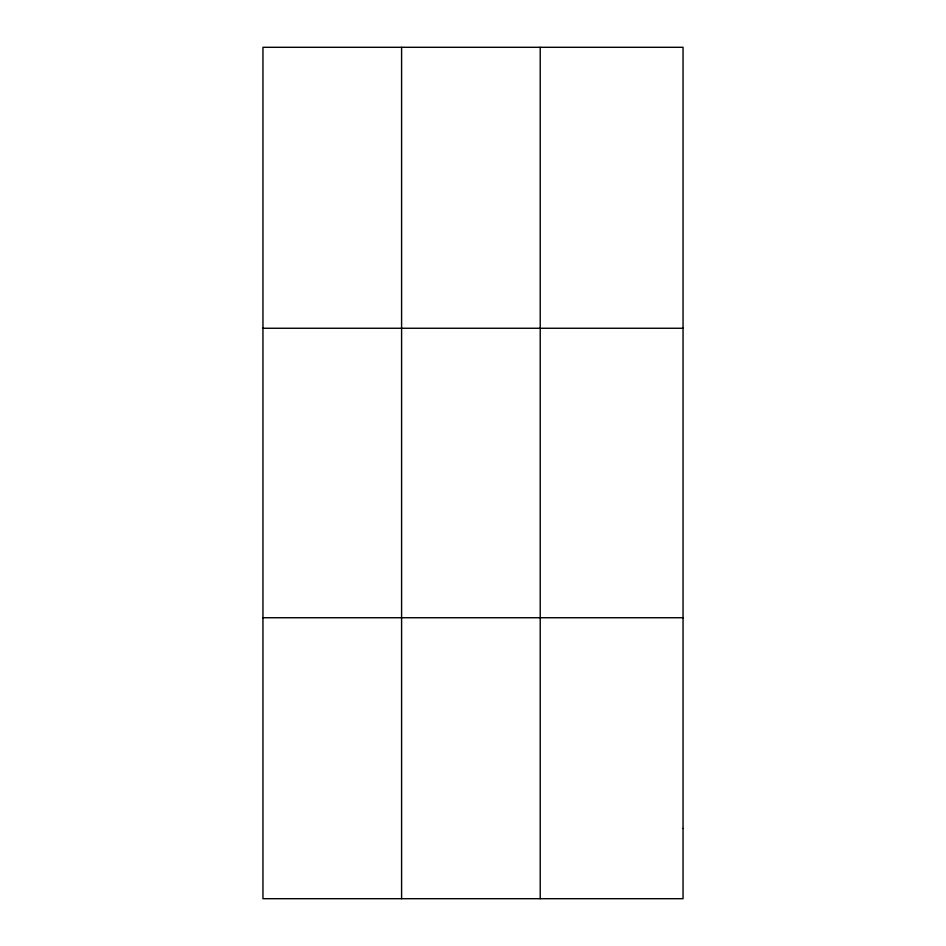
<?xml version="1.0" encoding="UTF-8"?>
<svg xmlns="http://www.w3.org/2000/svg" width="946" height="946" viewBox="0 0 946 946"><rect width="100%" height="100%" fill="white"/><g stroke="black" fill="none" stroke-linecap="round" stroke-linejoin="round"><path stroke-width="1.42" d="M401.589 898.7L401.589 47.3M540.213 898.7L540.213 47.3M262.953 328.262L683.047 328.262M262.953 617.738L683.047 617.738M683.047 828.46L683.047 898.7L262.953 898.7L262.953 47.3L683.047 47.3L683.047 828.46"/></g></svg>
